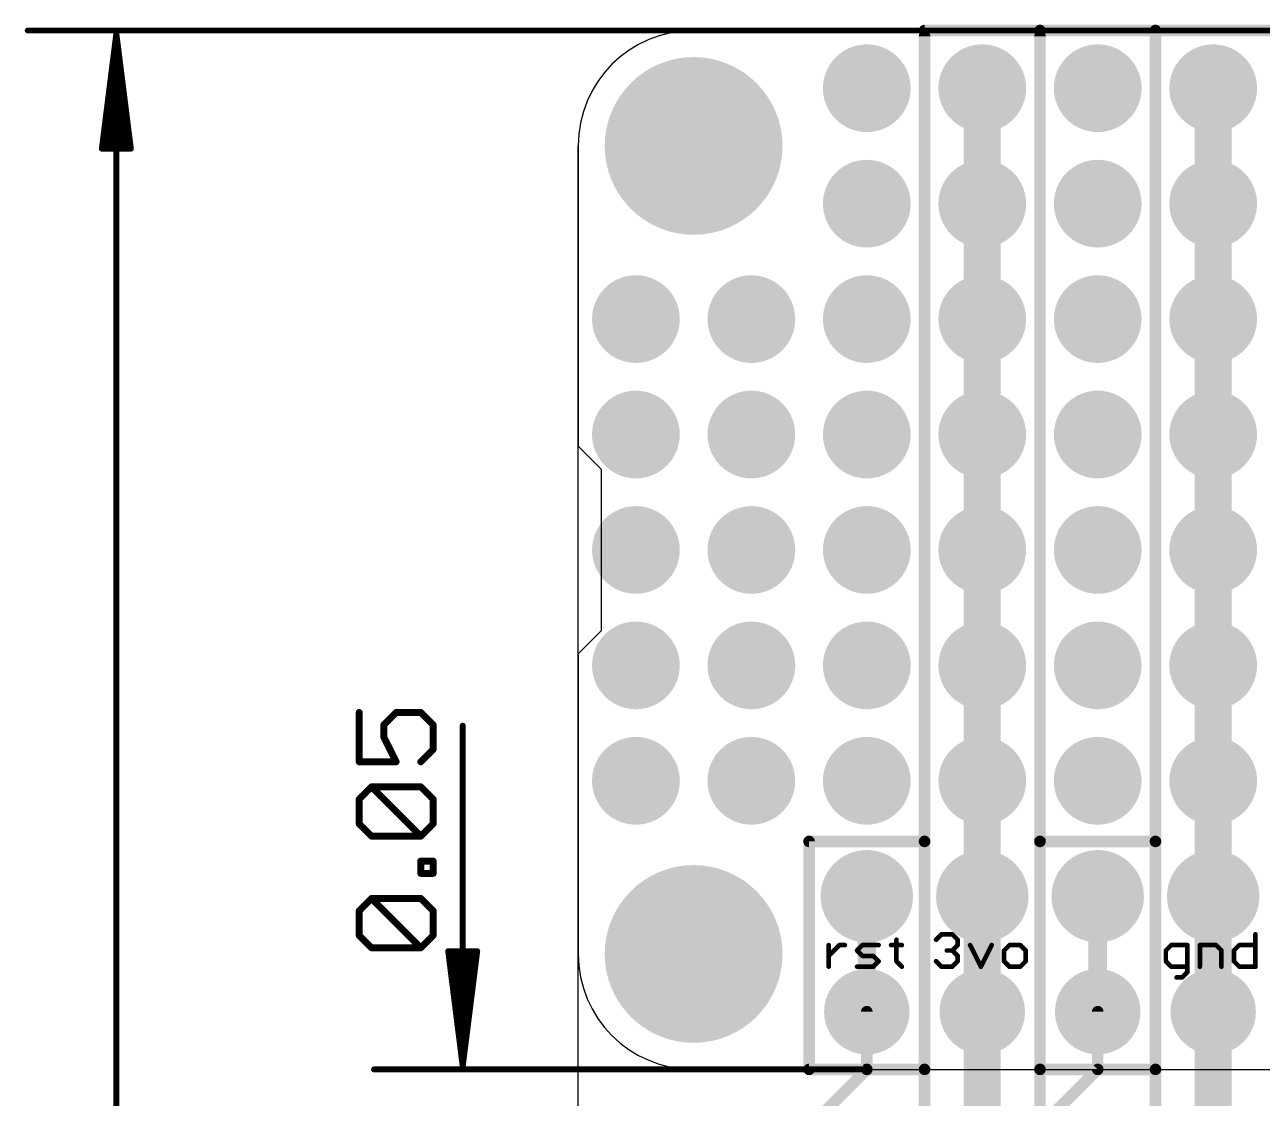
# Model space of a CAD drawing. Extents: x -12.5 to 56.6, y -12.2 to 71.2.
# Drawn here: x -12.17 to 15.05, y 47.62 to 71.25 of the extents above; entities that cross this region are included whole.
import ezdxf

# ---------------------------------------------------------------- set-up
doc = ezdxf.new("R2010")
doc.units = 0
for name, color, linetype in [('16', 132, 'CONTINUOUS'), ('17', 110, 'CONTINUOUS'), ('18', 110, 'CONTINUOUS'), ('20', 53, 'CONTINUOUS'), ('21', 40, 'CONTINUOUS'), ('30', 253, 'CONTINUOUS'), ('47', 253, 'CONTINUOUS')]:
    doc.layers.add(name, color=color, linetype=linetype)

# ---------------------------------------------------------------- blocks, each defined once
blk = doc.blocks.new('ROUNDP')
at = {"const_width": 0.5}
blk.add_lwpolyline([(0, -0.25, 1), (0, 0.25, 1), (0, -0.25)], format="xyb", dxfattribs=at)
blk = doc.blocks.new('ROUNDV')
at = {"const_width": 0.5}
blk.add_lwpolyline([(0, -0.25, 1), (0, 0.25, 1), (0, -0.25)], format="xyb", dxfattribs=at)

msp = doc.modelspace()

# ---------------------------------------------------------------- linework, layer by layer
at = {"layer": '16'}
for points, const_width in [([(8.89, 67.31), (8.89, 69.85)], 0.8128), ([(13.97, 67.31), (13.97, 69.85)], 0.8128), ([(8.89, 64.77), (8.89, 67.31)], 0.8128), ([(13.97, 64.77), (13.97, 67.31)], 0.8128), ([(8.89, 62.23), (8.89, 64.77)], 0.8128), ([(13.97, 62.23), (13.97, 64.77)], 0.8128), ([(8.89, 59.69), (8.89, 62.23)], 0.8128), ([(13.97, 59.69), (13.97, 62.23)], 0.8128), ([(8.89, 57.15), (8.89, 59.69)], 0.8128), ([(13.97, 57.15), (13.97, 59.69)], 0.8128), ([(8.89, 54.61), (8.89, 57.15)], 0.8128), ([(13.97, 54.61), (13.97, 57.15)], 0.8128), ([(8.89, 52.07), (8.89, 54.61)], 0.8128), ([(13.97, 52.07), (13.97, 54.61)], 0.8128), ([(6.35, 52.07), (6.35, 49.53)], 0.4064), ([(8.89, 52.07), (8.89, 49.53)], 0.8128), ([(11.43, 52.07), (11.43, 49.53)], 0.4064), ([(13.97, 52.07), (13.97, 49.53)], 0.8128), ([(8.89, 45.72), (8.89, 49.53)], 0.8128), ([(13.97, 49.53), (13.97, 45.72)], 0.8128), ([(6.35, 48.26), (6.35, 49.53)], 0.254), ([(11.43, 48.26), (11.43, 49.53)], 0.254), ([(5.08, 46.99), (6.35, 48.26)], 0.254), ([(10.16, 46.99), (11.43, 48.26)], 0.254)]:
    msp.add_lwpolyline(points, dxfattribs=dict(at, const_width=const_width))
for points, const_width in [([(9.0932, 69.85, 1), (8.6868, 69.85)], 0.4064), ([(14.1732, 69.85, 1), (13.7668, 69.85)], 0.4064), ([(9.0932, 67.31, 1), (8.6868, 67.31)], 0.4064), ([(14.1732, 67.31, 1), (13.7668, 67.31)], 0.4064), ([(8.6868, 67.31, 1), (9.0932, 67.31)], 0.4064), ([(13.7668, 67.31, 1), (14.1732, 67.31)], 0.4064), ([(9.0932, 64.77, 1), (8.6868, 64.77)], 0.4064), ([(14.1732, 64.77, 1), (13.7668, 64.77)], 0.4064), ([(8.6868, 64.77, 1), (9.0932, 64.77)], 0.4064), ([(13.7668, 64.77, 1), (14.1732, 64.77)], 0.4064), ([(9.0932, 62.23, 1), (8.6868, 62.23)], 0.4064), ([(14.1732, 62.23, 1), (13.7668, 62.23)], 0.4064), ([(8.6868, 62.23, 1), (9.0932, 62.23)], 0.4064), ([(13.7668, 62.23, 1), (14.1732, 62.23)], 0.4064), ([(9.0932, 59.69, 1), (8.6868, 59.69)], 0.4064), ([(14.1732, 59.69, 1), (13.7668, 59.69)], 0.4064), ([(8.6868, 59.69, 1), (9.0932, 59.69)], 0.4064), ([(13.7668, 59.69, 1), (14.1732, 59.69)], 0.4064), ([(9.0932, 57.15, 1), (8.6868, 57.15)], 0.4064), ([(14.1732, 57.15, 1), (13.7668, 57.15)], 0.4064), ([(8.6868, 57.15, 1), (9.0932, 57.15)], 0.4064), ([(13.7668, 57.15, 1), (14.1732, 57.15)], 0.4064), ([(9.0932, 54.61, 1), (8.6868, 54.61)], 0.4064), ([(14.1732, 54.61, 1), (13.7668, 54.61)], 0.4064), ([(8.6868, 54.61, 1), (9.0932, 54.61)], 0.4064), ([(13.7668, 54.61, 1), (14.1732, 54.61)], 0.4064), ([(6.4516, 52.07, 1), (6.2484, 52.07)], 0.2032), ([(9.0932, 52.07, 1), (8.6868, 52.07)], 0.4064), ([(8.6868, 52.07, 1), (9.0932, 52.07)], 0.4064), ([(11.5316, 52.07, 1), (11.3284, 52.07)], 0.2032), ([(14.1732, 52.07, 1), (13.7668, 52.07)], 0.4064), ([(13.7668, 52.07, 1), (14.1732, 52.07)], 0.4064), ([(9.0932, 49.53, 1), (8.6868, 49.53)], 0.4064), ([(14.1732, 49.53, 1), (13.7668, 49.53)], 0.4064), ([(6.2484, 49.53, 1), (6.4516, 49.53)], 0.2032), ([(6.4135, 49.53, 1), (6.2865, 49.53)], 0.127), ([(8.6868, 49.53, 1), (9.0932, 49.53)], 0.4064), ([(11.3284, 49.53, 1), (11.5316, 49.53)], 0.2032), ([(11.4935, 49.53, 1), (11.3665, 49.53)], 0.127), ([(13.7668, 49.53, 1), (14.1732, 49.53)], 0.4064), ([(6.2865, 48.26, 1), (6.4135, 48.26)], 0.127), ([(6.3949, 48.2151, 1), (6.3051, 48.3049)], 0.127), ([(11.3665, 48.26, 1), (11.4935, 48.26)], 0.127), ([(11.4749, 48.2151, 1), (11.3851, 48.3049)], 0.127)]:
    msp.add_lwpolyline(points, format="xyb", dxfattribs=dict(at, const_width=const_width))
at = {"layer": '20'}
for p, q in [((2.54, 71.12), (48.26, 71.12)), ((0, 2.54), (0, 68.58))]:
    msp.add_line(p, q, dxfattribs=at)
msp.add_arc((2.54, 68.58), 2.54, 90, 180, dxfattribs=at)
at = {"layer": '21'}
for p, q in [((48.26, 71.12), (2.54, 71.12)), ((0, 68.58), (0, 61.976)), ((0, 61.976), (0.508, 61.468)), ((0.508, 61.468), (0.508, 57.912)), ((0.508, 57.912), (0, 57.404)), ((0, 57.404), (0, 50.8)), ((2.54, 48.26), (48.26, 48.26))]:
    msp.add_line(p, q, dxfattribs=at)
for points, const_width in [([(7.62, 71.12), (46.228, 71.12)], 0.254), ([(7.62, 53.2765), (7.62, 70.993)], 0.254), ([(10.16, 53.2765), (10.16, 71.12)], 0.254), ([(10.16, 53.34), (10.16, 70.993)], 0.254), ([(12.7, 71.12), (12.7, 53.2765)], 0.254), ([(8.89, 68.834), (8.89, 68.199)], 0.8128), ([(13.97, 68.834), (13.97, 68.199)], 0.8128), ([(8.89, 66.294), (8.89, 65.659)], 0.8128), ([(13.97, 66.294), (13.97, 65.659)], 0.8128), ([(8.89, 63.754), (8.89, 63.119)], 0.8128), ([(13.97, 63.754), (13.97, 63.119)], 0.8128), ([(8.89, 61.214), (8.89, 60.579)], 0.8128), ([(13.97, 61.214), (13.97, 60.579)], 0.8128), ([(8.89, 58.674), (8.89, 58.039)], 0.8128), ([(13.97, 58.674), (13.97, 58.039)], 0.8128), ([(8.89, 56.134), (8.89, 55.499)], 0.8128), ([(13.97, 56.134), (13.97, 55.499)], 0.8128), ([(8.89, 53.594), (8.89, 52.959)], 0.8128), ([(13.97, 53.594), (13.97, 52.959)], 0.8128), ([(7.62, 53.2765), (5.08, 53.2765)], 0.254), ([(5.08, 53.2765), (5.08, 48.26)], 0.254), ([(7.62, 48.26), (7.62, 53.2765)], 0.254), ([(10.16, 48.26), (10.16, 53.2765)], 0.254), ([(12.7, 53.2765), (10.16, 53.2765)], 0.254), ([(12.7, 48.26), (12.7, 53.2765)], 0.254), ([(7.874, 51.1138), (7.9926, 51.2324)], 0.1016), ([(7.9926, 51.2324), (8.2299, 51.2324)], 0.1016), ([(8.2299, 51.2324), (8.3485, 51.1138)], 0.1016), ([(11.43, 51.054), (11.43, 50.419)], 0.4064), ([(14.9, 51.2324), (14.9, 50.5206)], 0.1016), ([(5.5118, 50.5206), (5.5118, 50.9951)], 0.1016), ([(5.5118, 50.7579), (5.7491, 50.9951)], 0.1016), ([(5.7491, 50.9951), (5.8677, 50.9951)], 0.1016), ([(6.1355, 50.8765), (6.2541, 50.9951)], 0.1016), ([(6.2541, 50.7579), (6.1355, 50.8765)], 0.1016), ([(6.2541, 50.9951), (6.61, 50.9951)], 0.1016), ([(6.8839, 50.9951), (7.1212, 50.9951)], 0.1016), ([(7.0025, 51.1138), (7.0025, 50.6392)], 0.1016), ([(8.2299, 50.8765), (8.1113, 50.8765)], 0.1016), ([(8.3485, 50.9951), (8.2299, 50.8765)], 0.1016), ([(8.2299, 50.8765), (8.3485, 50.7579)], 0.1016), ([(8.3485, 51.1138), (8.3485, 50.9951)], 0.1016), ([(8.6224, 50.9951), (8.8597, 50.5206)], 0.1016), ([(8.8597, 50.5206), (9.097, 50.9951)], 0.1016), ([(9.4895, 50.9951), (9.3708, 50.8765)], 0.1016), ([(9.3708, 50.8765), (9.3708, 50.6392)], 0.1016), ([(9.7267, 50.9951), (9.4895, 50.9951)], 0.1016), ([(9.8454, 50.8765), (9.7267, 50.9951)], 0.1016), ([(9.8454, 50.6392), (9.8454, 50.8765)], 0.1016), ([(13.0472, 50.9951), (12.9286, 50.8765)], 0.1016), ([(12.9286, 50.8765), (12.9286, 50.6392)], 0.1016), ([(13.4031, 50.9951), (13.0472, 50.9951)], 0.1016), ([(13.4031, 50.402), (13.4031, 50.9951)], 0.1016), ([(13.677, 50.5206), (13.677, 50.9951)], 0.1016), ([(13.677, 50.9951), (14.0329, 50.9951)], 0.1016), ([(14.0329, 50.9951), (14.1516, 50.8765)], 0.1016), ([(14.1516, 50.8765), (14.1516, 50.5206)], 0.1016), ([(14.4254, 50.8765), (14.5441, 50.9951)], 0.1016), ([(14.4254, 50.6392), (14.4254, 50.8765)], 0.1016), ([(14.5441, 50.9951), (14.9, 50.9951)], 0.1016), ([(6.4914, 50.7579), (6.2541, 50.7579)], 0.1016), ([(6.61, 50.6392), (6.4914, 50.7579)], 0.1016), ([(6.4914, 50.5206), (6.61, 50.6392)], 0.1016), ([(7.0025, 50.6392), (7.1212, 50.5206)], 0.1016), ([(7.9926, 50.5206), (7.874, 50.6392)], 0.1016), ([(8.3485, 50.6392), (8.2299, 50.5206)], 0.1016), ([(8.3485, 50.7579), (8.3485, 50.6392)], 0.1016), ([(9.3708, 50.6392), (9.4895, 50.5206)], 0.1016), ([(9.7267, 50.5206), (9.8454, 50.6392)], 0.1016), ([(12.9286, 50.6392), (13.0472, 50.5206)], 0.1016), ([(14.5441, 50.5206), (14.4254, 50.6392)], 0.1016), ([(6.1355, 50.5206), (6.4914, 50.5206)], 0.1016), ([(8.2299, 50.5206), (7.9926, 50.5206)], 0.1016), ([(9.4895, 50.5206), (9.7267, 50.5206)], 0.1016), ([(13.0472, 50.5206), (13.4031, 50.5206)], 0.1016), ([(13.2845, 50.2833), (13.4031, 50.402)], 0.1016), ([(14.9, 50.5206), (14.5441, 50.5206)], 0.1016), ([(13.1659, 50.2833), (13.2845, 50.2833)], 0.1016), ([(8.89, 48.26), (8.89, 46.99)], 0.8128), ([(13.97, 46.99), (13.97, 48.26)], 0.8128), ([(5.08, 48.26), (7.62, 48.26)], 0.254), ([(7.62, 29.1465), (7.62, 48.26)], 0.254), ([(10.16, 48.26), (10.16, 46.99)], 0.254), ([(10.16, 48.26), (12.7, 48.26)], 0.254), ([(12.7, 48.26), (12.7, 46.99)], 0.254)]:
    msp.add_lwpolyline(points, dxfattribs=dict(at, const_width=const_width))
for points, const_width in [([(7.62, 71.1835, 1), (7.62, 71.0565)], 0.127), ([(7.6835, 70.993, 1), (7.5565, 70.993)], 0.127), ([(10.2235, 71.12, 1), (10.0965, 71.12)], 0.127), ([(10.2235, 70.993, 1), (10.0965, 70.993)], 0.127), ([(12.7635, 71.12, 1), (12.6365, 71.12)], 0.127), ([(9.0932, 68.834, 1), (8.6868, 68.834)], 0.4064), ([(14.1732, 68.834, 1), (13.7668, 68.834)], 0.4064), ([(8.6868, 68.199, 1), (9.0932, 68.199)], 0.4064), ([(13.7668, 68.199, 1), (14.1732, 68.199)], 0.4064), ([(9.0932, 66.294, 1), (8.6868, 66.294)], 0.4064), ([(14.1732, 66.294, 1), (13.7668, 66.294)], 0.4064), ([(8.6868, 65.659, 1), (9.0932, 65.659)], 0.4064), ([(13.7668, 65.659, 1), (14.1732, 65.659)], 0.4064), ([(9.0932, 63.754, 1), (8.6868, 63.754)], 0.4064), ([(14.1732, 63.754, 1), (13.7668, 63.754)], 0.4064), ([(8.6868, 63.119, 1), (9.0932, 63.119)], 0.4064), ([(13.7668, 63.119, 1), (14.1732, 63.119)], 0.4064), ([(9.0932, 61.214, 1), (8.6868, 61.214)], 0.4064), ([(14.1732, 61.214, 1), (13.7668, 61.214)], 0.4064), ([(8.6868, 60.579, 1), (9.0932, 60.579)], 0.4064), ([(13.7668, 60.579, 1), (14.1732, 60.579)], 0.4064), ([(9.0932, 58.674, 1), (8.6868, 58.674)], 0.4064), ([(14.1732, 58.674, 1), (13.7668, 58.674)], 0.4064), ([(8.6868, 58.039, 1), (9.0932, 58.039)], 0.4064), ([(13.7668, 58.039, 1), (14.1732, 58.039)], 0.4064), ([(9.0932, 56.134, 1), (8.6868, 56.134)], 0.4064), ([(14.1732, 56.134, 1), (13.7668, 56.134)], 0.4064), ([(8.6868, 55.499, 1), (9.0932, 55.499)], 0.4064), ([(13.7668, 55.499, 1), (14.1732, 55.499)], 0.4064), ([(9.0932, 53.594, 1), (8.6868, 53.594)], 0.4064), ([(14.1732, 53.594, 1), (13.7668, 53.594)], 0.4064), ([(5.08, 53.34, 1), (5.08, 53.213)], 0.127), ([(5.1435, 53.2765, 1), (5.0165, 53.2765)], 0.127), ([(7.6835, 53.2765, 1), (7.5565, 53.2765)], 0.127), ([(7.62, 53.213, 1), (7.62, 53.34)], 0.127), ([(10.0965, 53.34, 1), (10.2235, 53.34)], 0.127), ([(10.2235, 53.2765, 1), (10.0965, 53.2765)], 0.127), ([(10.16, 53.34, 1), (10.16, 53.213)], 0.127), ([(12.7635, 53.2765, 1), (12.6365, 53.2765)], 0.127), ([(12.7, 53.213, 1), (12.7, 53.34)], 0.127), ([(7.5565, 53.2765, 1), (7.6835, 53.2765)], 0.127), ([(8.6868, 52.959, 1), (9.0932, 52.959)], 0.4064), ([(10.0965, 53.2765, 1), (10.2235, 53.2765)], 0.127), ([(12.6365, 53.2765, 1), (12.7635, 53.2765)], 0.127), ([(13.7668, 52.959, 1), (14.1732, 52.959)], 0.4064), ([(7.9926, 51.2578, 1), (7.9926, 51.207)], 0.0508), ([(8.0106, 51.2144, 1), (7.9747, 51.2504)], 0.0508), ([(8.2479, 51.2504, 1), (8.2119, 51.2144)], 0.0508), ([(8.2299, 51.207, 1), (8.2299, 51.2578)], 0.0508), ([(11.5316, 51.054, 1), (11.3284, 51.054)], 0.2032), ([(14.9254, 51.2324, 1), (14.8746, 51.2324)], 0.0508), ([(5.5372, 50.9951, 1), (5.4864, 50.9951)], 0.0508), ([(5.7491, 51.0205, 1), (5.7491, 50.9697)], 0.0508), ([(5.767, 50.9772, 1), (5.7311, 51.0131)], 0.0508), ([(5.8677, 50.9697, 1), (5.8677, 51.0205)], 0.0508), ([(6.1534, 50.8945, 1), (6.1175, 50.8585)], 0.0508), ([(6.1175, 50.8945, 1), (6.1534, 50.8585)], 0.0508), ([(6.2541, 51.0205, 1), (6.2541, 50.9697)], 0.0508), ([(6.2721, 50.9772, 1), (6.2362, 51.0131)], 0.0508), ([(6.61, 50.9697, 1), (6.61, 51.0205)], 0.0508), ([(6.8839, 51.0205, 1), (6.8839, 50.9697)], 0.0508), ([(7.0279, 51.1138, 1), (6.9771, 51.1138)], 0.0508), ([(7.1212, 50.9697, 1), (7.1212, 51.0205)], 0.0508), ([(7.856, 51.1317, 1), (7.892, 51.0958)], 0.0508), ([(8.1113, 50.9019, 1), (8.1113, 50.8511)], 0.0508), ([(8.2479, 50.8945, 1), (8.2119, 50.8585)], 0.0508), ([(8.2119, 50.8945, 1), (8.2479, 50.8585)], 0.0508), ([(8.2299, 50.8511, 1), (8.2299, 50.9019)], 0.0508), ([(8.3739, 51.1138, 1), (8.3231, 51.1138)], 0.0508), ([(8.3231, 50.9951, 1), (8.3739, 50.9951)], 0.0508), ([(8.3306, 51.0958, 1), (8.3665, 51.1317)], 0.0508), ([(8.3665, 50.9772, 1), (8.3306, 51.0131)], 0.0508), ([(8.6451, 51.0065, 1), (8.5997, 50.9838)], 0.0508), ([(9.1197, 50.9838, 1), (9.0742, 51.0065)], 0.0508), ([(9.3962, 50.8765, 1), (9.3454, 50.8765)], 0.0508), ([(9.3529, 50.8945, 1), (9.3888, 50.8585)], 0.0508), ([(9.4895, 51.0205, 1), (9.4895, 50.9697)], 0.0508), ([(9.5074, 50.9772, 1), (9.4715, 51.0131)], 0.0508), ([(9.7447, 51.0131, 1), (9.7088, 50.9772)], 0.0508), ([(9.7267, 50.9697, 1), (9.7267, 51.0205)], 0.0508), ([(9.8708, 50.8765, 1), (9.82, 50.8765)], 0.0508), ([(9.8274, 50.8585, 1), (9.8633, 50.8945)], 0.0508), ([(12.9106, 50.8945, 1), (12.9466, 50.8585)], 0.0508), ([(12.954, 50.8765, 1), (12.9032, 50.8765)], 0.0508), ([(13.0472, 51.0205, 1), (13.0472, 50.9697)], 0.0508), ([(13.0652, 50.9772, 1), (13.0293, 51.0131)], 0.0508), ([(13.4285, 50.9951, 1), (13.3777, 50.9951)], 0.0508), ([(13.4031, 50.9697, 1), (13.4031, 51.0205)], 0.0508), ([(13.7024, 50.9951, 1), (13.6516, 50.9951)], 0.0508), ([(13.677, 51.0205, 1), (13.677, 50.9697)], 0.0508), ([(14.0509, 51.0131, 1), (14.015, 50.9772)], 0.0508), ([(14.0329, 50.9697, 1), (14.0329, 51.0205)], 0.0508), ([(14.177, 50.8765, 1), (14.1262, 50.8765)], 0.0508), ([(14.1336, 50.8585, 1), (14.1695, 50.8945)], 0.0508), ([(14.4508, 50.8765, 1), (14.4, 50.8765)], 0.0508), ([(14.4075, 50.8945, 1), (14.4434, 50.8585)], 0.0508), ([(14.5441, 51.0205, 1), (14.5441, 50.9697)], 0.0508), ([(14.562, 50.9772, 1), (14.5261, 51.0131)], 0.0508), ([(14.9, 50.9697, 1), (14.9, 51.0205)], 0.0508), ([(5.4938, 50.7758, 1), (5.5298, 50.7399)], 0.0508), ([(6.2541, 50.7833, 1), (6.2541, 50.7325)], 0.0508), ([(6.2362, 50.7399, 1), (6.2721, 50.7758)], 0.0508), ([(6.5093, 50.7758, 1), (6.4734, 50.7399)], 0.0508), ([(6.4914, 50.7325, 1), (6.4914, 50.7833)], 0.0508), ([(6.628, 50.6213, 1), (6.5921, 50.6572)], 0.0508), ([(6.5921, 50.6213, 1), (6.628, 50.6572)], 0.0508), ([(6.9771, 50.6392, 1), (7.0279, 50.6392)], 0.0508), ([(7.0205, 50.6572, 1), (6.9846, 50.6213)], 0.0508), ([(7.892, 50.6572, 1), (7.856, 50.6213)], 0.0508), ([(8.3739, 50.7579, 1), (8.3231, 50.7579)], 0.0508), ([(8.3231, 50.6392, 1), (8.3739, 50.6392)], 0.0508), ([(8.3306, 50.7399, 1), (8.3665, 50.7758)], 0.0508), ([(8.3665, 50.6213, 1), (8.3306, 50.6572)], 0.0508), ([(9.3454, 50.6392, 1), (9.3962, 50.6392)], 0.0508), ([(9.3888, 50.6572, 1), (9.3529, 50.6213)], 0.0508), ([(9.82, 50.6392, 1), (9.8708, 50.6392)], 0.0508), ([(9.8633, 50.6213, 1), (9.8274, 50.6572)], 0.0508), ([(12.9466, 50.6572, 1), (12.9106, 50.6213)], 0.0508), ([(12.9032, 50.6392, 1), (12.954, 50.6392)], 0.0508), ([(14.4, 50.6392, 1), (14.4508, 50.6392)], 0.0508), ([(14.4434, 50.6572, 1), (14.4075, 50.6213)], 0.0508), ([(5.4864, 50.5206, 1), (5.5372, 50.5206)], 0.0508), ([(6.1355, 50.546, 1), (6.1355, 50.4952)], 0.0508), ([(6.4734, 50.5386, 1), (6.5093, 50.5026)], 0.0508), ([(6.4914, 50.4952, 1), (6.4914, 50.546)], 0.0508), ([(7.1032, 50.5026, 1), (7.1391, 50.5386)], 0.0508), ([(7.9926, 50.546, 1), (7.9926, 50.4952)], 0.0508), ([(7.9747, 50.5026, 1), (8.0106, 50.5386)], 0.0508), ([(8.2119, 50.5386, 1), (8.2479, 50.5026)], 0.0508), ([(8.2299, 50.4952, 1), (8.2299, 50.546)], 0.0508), ([(8.837, 50.532, 1), (8.8824, 50.5092)], 0.0508), ([(8.837, 50.5092, 1), (8.8824, 50.532)], 0.0508), ([(9.4895, 50.546, 1), (9.4895, 50.4952)], 0.0508), ([(9.4715, 50.5026, 1), (9.5074, 50.5386)], 0.0508), ([(9.7088, 50.5386, 1), (9.7447, 50.5026)], 0.0508), ([(9.7267, 50.4952, 1), (9.7267, 50.546)], 0.0508), ([(11.3284, 50.419, 1), (11.5316, 50.419)], 0.2032), ([(13.0472, 50.546, 1), (13.0472, 50.4952)], 0.0508), ([(13.0293, 50.5026, 1), (13.0652, 50.5386)], 0.0508), ([(13.3777, 50.402, 1), (13.4285, 50.402)], 0.0508), ([(13.4211, 50.384, 1), (13.3852, 50.4199)], 0.0508), ([(13.4031, 50.4952, 1), (13.4031, 50.546)], 0.0508), ([(13.6516, 50.5206, 1), (13.7024, 50.5206)], 0.0508), ([(14.1262, 50.5206, 1), (14.177, 50.5206)], 0.0508), ([(14.5441, 50.546, 1), (14.5441, 50.4952)], 0.0508), ([(14.5261, 50.5026, 1), (14.562, 50.5386)], 0.0508), ([(14.8746, 50.5206, 1), (14.9254, 50.5206)], 0.0508), ([(14.9, 50.4952, 1), (14.9, 50.546)], 0.0508), ([(13.1659, 50.3087, 1), (13.1659, 50.2579)], 0.0508), ([(13.2665, 50.3013, 1), (13.3025, 50.2654)], 0.0508), ([(13.2845, 50.2579, 1), (13.2845, 50.3087)], 0.0508), ([(9.0932, 48.26, 1), (8.6868, 48.26)], 0.4064), ([(14.1732, 48.26, 1), (13.7668, 48.26)], 0.4064), ([(5.08, 48.3235, 1), (5.08, 48.1965)], 0.127), ([(5.0165, 48.26, 1), (5.1435, 48.26)], 0.127), ([(7.6835, 48.26, 1), (7.5565, 48.26)], 0.127), ([(7.5565, 48.26, 1), (7.6835, 48.26)], 0.127), ([(7.62, 48.1965, 1), (7.62, 48.3235)], 0.127), ([(10.2235, 48.26, 1), (10.0965, 48.26)], 0.127), ([(10.16, 48.3235, 1), (10.16, 48.1965)], 0.127), ([(10.0965, 48.26, 1), (10.2235, 48.26)], 0.127), ([(12.7635, 48.26, 1), (12.6365, 48.26)], 0.127), ([(12.6365, 48.26, 1), (12.7635, 48.26)], 0.127), ([(12.7, 48.1965, 1), (12.7, 48.3235)], 0.127)]:
    msp.add_lwpolyline(points, format="xyb", dxfattribs=dict(at, const_width=const_width))
for centre, start, end in [((2.54, 68.58), 90, 180), ((2.54, 50.8), 180, 270)]:
    msp.add_arc(centre, 2.54, start, end, dxfattribs=at)
at = {"layer": '30'}
for points, const_width in [([(8.89, 70.104), (8.89, 25.527)], 0.8128), ([(13.97, 25.4), (13.97, 69.977)], 0.8128), ([(6.35, 52.197), (6.223, 52.197)], 0.4064), ([(6.35, 49.403), (6.35, 52.197)], 0.4064), ([(11.43, 49.403), (11.43, 52.197)], 0.4064)]:
    msp.add_lwpolyline(points, dxfattribs=dict(at, const_width=const_width))
for points, const_width in [([(9.0932, 70.104, 1), (8.6868, 70.104)], 0.4064), ([(14.1732, 69.977, 1), (13.7668, 69.977)], 0.4064), ([(6.223, 52.2986, 1), (6.223, 52.0954)], 0.2032), ([(6.4516, 52.197, 1), (6.2484, 52.197)], 0.2032), ([(6.35, 52.0954, 1), (6.35, 52.2986)], 0.2032), ([(11.5316, 52.197, 1), (11.3284, 52.197)], 0.2032), ([(6.2484, 49.403, 1), (6.4516, 49.403)], 0.2032), ([(11.3284, 49.403, 1), (11.5316, 49.403)], 0.2032)]:
    msp.add_lwpolyline(points, format="xyb", dxfattribs=dict(at, const_width=const_width))
at = {"layer": '47'}
for points, const_width in [([(27.94, 71.12), (-12.11, 71.12)], 0.13), ([(-10.16, 71.055), (-10.4792, 68.52)], 0.13), ([(-10.16, 71.055), (-10.42, 68.52)], 0.13), ([(-10.16, 71.055), (-10.29, 68.52)], 0.13), ([(-10.16, 0.065), (-10.16, 71.055)], 0.13), ([(-9.8408, 68.52), (-10.16, 71.055)], 0.13), ([(-10.03, 68.52), (-10.16, 71.055)], 0.13), ([(-9.9, 68.52), (-10.16, 71.055)], 0.13), ([(-10.4792, 68.52), (-9.8408, 68.52)], 0.13), ([(-4.8177, 56.1138), (-4.8177, 55.0291)], 0.1524), ([(-4.2754, 55.8426), (-4.0042, 56.1138)], 0.1524), ([(-4.0042, 56.1138), (-3.4619, 56.1138)], 0.1524), ([(-3.4619, 56.1138), (-3.1907, 55.8426)], 0.1524), ([(-4.2754, 55.5714), (-4.2754, 55.8426)], 0.1524), ([(-3.1907, 55.8426), (-3.1907, 55.3003)], 0.1524), ([(-2.54, 48.325), (-2.54, 55.8228)], 0.13), ([(-4.0042, 55.0291), (-4.2754, 55.5714)], 0.1524), ([(-3.1907, 55.3003), (-3.4619, 55.0291)], 0.1524), ([(-4.8177, 55.0291), (-4.0042, 55.0291)], 0.1524), ([(-4.8177, 54.2054), (-4.5465, 54.4766)], 0.1524), ([(-4.5465, 54.4766), (-3.4619, 54.4766)], 0.1524), ([(-3.4619, 53.3919), (-4.5465, 54.4766)], 0.1524), ([(-3.4619, 54.4766), (-3.1907, 54.2054)], 0.1524), ([(-4.8177, 53.6631), (-4.8177, 54.2054)], 0.1524), ([(-3.1907, 54.2054), (-3.1907, 53.6631)], 0.1524), ([(-4.5465, 53.3919), (-4.8177, 53.6631)], 0.1524), ([(-3.1907, 53.6631), (-3.4619, 53.3919)], 0.1524), ([(-3.4619, 53.3919), (-4.5465, 53.3919)], 0.1524), ([(-3.4619, 52.5734), (-3.4619, 52.8445)], 0.1524), ([(-3.4619, 52.8445), (-3.1907, 52.8445)], 0.1524), ([(-3.1907, 52.8445), (-3.1907, 52.5734)], 0.1524), ([(-3.1907, 52.5734), (-3.4619, 52.5734)], 0.1524), ([(-4.8177, 51.7497), (-4.5465, 52.0209)], 0.1524), ([(-4.5465, 52.0209), (-3.4619, 52.0209)], 0.1524), ([(-3.4619, 50.9362), (-4.5465, 52.0209)], 0.1524), ([(-3.4619, 52.0209), (-3.1907, 51.7497)], 0.1524), ([(-4.8177, 51.2074), (-4.8177, 51.7497)], 0.1524), ([(-3.1907, 51.7497), (-3.1907, 51.2074)], 0.1524), ([(-4.5465, 50.9362), (-4.8177, 51.2074)], 0.1524), ([(-3.1907, 51.2074), (-3.4619, 50.9362)], 0.1524), ([(-3.4619, 50.9362), (-4.5465, 50.9362)], 0.1524), ([(-2.54, 48.325), (-2.8592, 50.86)], 0.13), ([(-2.8592, 50.86), (-2.2208, 50.86)], 0.13), ([(-2.54, 48.325), (-2.8, 50.86)], 0.13), ([(-2.54, 48.325), (-2.67, 50.86)], 0.13), ([(-2.2208, 50.86), (-2.54, 48.325)], 0.13), ([(-2.41, 50.86), (-2.54, 48.325)], 0.13), ([(-2.28, 50.86), (-2.54, 48.325)], 0.13), ([(6.35, 48.26), (-4.49, 48.26)], 0.13)]:
    msp.add_lwpolyline(points, dxfattribs=dict(at, const_width=const_width))
for points, const_width in [([(-12.11, 71.1525, 1), (-12.11, 71.0875)], 0.065), ([(-10.1275, 71.055, 1), (-10.1925, 71.055)], 0.065), ([(-10.1278, 71.0591, 1), (-10.1922, 71.0509)], 0.065), ([(-10.1275, 71.0533, 1), (-10.1925, 71.0567)], 0.065), ([(-10.1275, 71.0567, 1), (-10.1925, 71.0533)], 0.065), ([(-10.1277, 71.0583, 1), (-10.1923, 71.0517)], 0.065), ([(-10.1277, 71.0517, 1), (-10.1923, 71.0583)], 0.065), ([(-10.1278, 71.0509, 1), (-10.1922, 71.0591)], 0.065), ([(-10.5115, 68.5241, 1), (-10.447, 68.5159)], 0.065), ([(-10.4792, 68.5525, 1), (-10.4792, 68.4875)], 0.065), ([(-10.4523, 68.5233, 1), (-10.3877, 68.5167)], 0.065), ([(-10.3225, 68.5217, 1), (-10.2575, 68.5183)], 0.065), ([(-10.0625, 68.5183, 1), (-9.9975, 68.5217)], 0.065), ([(-9.9323, 68.5167, 1), (-9.8677, 68.5233)], 0.065), ([(-9.873, 68.5159, 1), (-9.8085, 68.5241)], 0.065), ([(-9.8408, 68.4875, 1), (-9.8408, 68.5525)], 0.065), ([(-4.7796, 56.1138, 1), (-4.8558, 56.1138)], 0.0762), ([(-4.0042, 56.1519, 1), (-4.0042, 56.0757)], 0.0762), ([(-3.9773, 56.0868, 1), (-4.0311, 56.1407)], 0.0762), ([(-3.4349, 56.1407, 1), (-3.4888, 56.0868)], 0.0762), ([(-3.4619, 56.0757, 1), (-3.4619, 56.1519)], 0.0762), ([(-4.2373, 55.8426, 1), (-4.3135, 55.8426)], 0.0762), ([(-4.3023, 55.8695, 1), (-4.2484, 55.8156)], 0.0762), ([(-3.1526, 55.8426, 1), (-3.2288, 55.8426)], 0.0762), ([(-3.2176, 55.8156, 1), (-3.1638, 55.8695)], 0.0762), ([(-2.5075, 55.8228, 1), (-2.5725, 55.8228)], 0.065), ([(-4.3135, 55.5714, 1), (-4.2373, 55.5714)], 0.0762), ([(-4.2413, 55.5885, 1), (-4.3094, 55.5544)], 0.0762), ([(-3.2288, 55.3003, 1), (-3.1526, 55.3003)], 0.0762), ([(-3.1638, 55.2733, 1), (-3.2176, 55.3272)], 0.0762), ([(-4.8177, 55.0672, 1), (-4.8177, 54.991)], 0.0762), ([(-4.8558, 55.0291, 1), (-4.7796, 55.0291)], 0.0762), ([(-4.0383, 55.0121, 1), (-3.9701, 55.0461)], 0.0762), ([(-4.0042, 54.991, 1), (-4.0042, 55.0672)], 0.0762), ([(-3.4888, 55.056, 1), (-3.4349, 55.0021)], 0.0762), ([(-4.5465, 54.5147, 1), (-4.5465, 54.4385)], 0.0762), ([(-4.5196, 54.5035, 1), (-4.5735, 54.4497)], 0.0762), ([(-4.5196, 54.4497, 1), (-4.5735, 54.5035)], 0.0762), ([(-3.4349, 54.5035, 1), (-3.4888, 54.4497)], 0.0762), ([(-3.4619, 54.4385, 1), (-3.4619, 54.5147)], 0.0762), ([(-4.7796, 54.2054, 1), (-4.8558, 54.2054)], 0.0762), ([(-4.8446, 54.2324, 1), (-4.7907, 54.1785)], 0.0762), ([(-3.1526, 54.2054, 1), (-3.2288, 54.2054)], 0.0762), ([(-3.2176, 54.1785, 1), (-3.1638, 54.2324)], 0.0762), ([(-4.8558, 53.6631, 1), (-4.7796, 53.6631)], 0.0762), ([(-4.7907, 53.69, 1), (-4.8446, 53.6362)], 0.0762), ([(-3.2288, 53.6631, 1), (-3.1526, 53.6631)], 0.0762), ([(-3.1638, 53.6362, 1), (-3.2176, 53.69)], 0.0762), ([(-4.5465, 53.43, 1), (-4.5465, 53.3538)], 0.0762), ([(-4.5735, 53.365, 1), (-4.5196, 53.4189)], 0.0762), ([(-3.4888, 53.4189, 1), (-3.4349, 53.365)], 0.0762), ([(-3.4888, 53.365, 1), (-3.4349, 53.4189)], 0.0762), ([(-3.4619, 53.3538, 1), (-3.4619, 53.43)], 0.0762), ([(-3.4238, 52.8445, 1), (-3.5, 52.8445)], 0.0762), ([(-3.4619, 52.8826, 1), (-3.4619, 52.8064)], 0.0762), ([(-3.1526, 52.8445, 1), (-3.2288, 52.8445)], 0.0762), ([(-3.1907, 52.8064, 1), (-3.1907, 52.8826)], 0.0762), ([(-3.4619, 52.6115, 1), (-3.4619, 52.5353)], 0.0762), ([(-3.5, 52.5734, 1), (-3.4238, 52.5734)], 0.0762), ([(-3.2288, 52.5734, 1), (-3.1526, 52.5734)], 0.0762), ([(-3.1907, 52.5353, 1), (-3.1907, 52.6115)], 0.0762), ([(-4.5196, 52.0478, 1), (-4.5735, 51.9939)], 0.0762), ([(-4.5465, 52.059, 1), (-4.5465, 51.9828)], 0.0762), ([(-4.5196, 51.9939, 1), (-4.5735, 52.0478)], 0.0762), ([(-3.4349, 52.0478, 1), (-3.4888, 51.9939)], 0.0762), ([(-3.4619, 51.9828, 1), (-3.4619, 52.059)], 0.0762), ([(-4.7796, 51.7497, 1), (-4.8558, 51.7497)], 0.0762), ([(-4.8446, 51.7766, 1), (-4.7907, 51.7228)], 0.0762), ([(-3.1526, 51.7497, 1), (-3.2288, 51.7497)], 0.0762), ([(-3.2176, 51.7228, 1), (-3.1638, 51.7766)], 0.0762), ([(-4.7907, 51.2343, 1), (-4.8446, 51.1804)], 0.0762), ([(-4.8558, 51.2074, 1), (-4.7796, 51.2074)], 0.0762), ([(-3.2288, 51.2074, 1), (-3.1526, 51.2074)], 0.0762), ([(-3.1638, 51.1804, 1), (-3.2176, 51.2343)], 0.0762), ([(-4.5465, 50.9743, 1), (-4.5465, 50.8981)], 0.0762), ([(-4.5735, 50.9093, 1), (-4.5196, 50.9631)], 0.0762), ([(-3.4888, 50.9631, 1), (-3.4349, 50.9093)], 0.0762), ([(-3.4888, 50.9093, 1), (-3.4349, 50.9631)], 0.0762), ([(-3.4619, 50.8981, 1), (-3.4619, 50.9743)], 0.0762), ([(-2.827, 50.8641, 1), (-2.8915, 50.8559)], 0.065), ([(-2.8592, 50.8925, 1), (-2.8592, 50.8275)], 0.065), ([(-2.7677, 50.8633, 1), (-2.8323, 50.8567)], 0.065), ([(-2.6375, 50.8617, 1), (-2.7025, 50.8583)], 0.065), ([(-2.3775, 50.8583, 1), (-2.4425, 50.8617)], 0.065), ([(-2.2477, 50.8567, 1), (-2.3123, 50.8633)], 0.065), ([(-2.1885, 50.8559, 1), (-2.253, 50.8641)], 0.065), ([(-2.2208, 50.8275, 1), (-2.2208, 50.8925)], 0.065), ([(-4.49, 48.2925, 1), (-4.49, 48.2275)], 0.065), ([(-2.5722, 48.3291, 1), (-2.5078, 48.3209)], 0.065), ([(-2.5723, 48.3283, 1), (-2.5077, 48.3217)], 0.065), ([(-2.5725, 48.3233, 1), (-2.5075, 48.3267)], 0.065), ([(-2.5725, 48.3267, 1), (-2.5075, 48.3233)], 0.065), ([(-2.5725, 48.325, 1), (-2.5075, 48.325)], 0.065), ([(-2.5723, 48.3217, 1), (-2.5077, 48.3283)], 0.065), ([(-2.5722, 48.3209, 1), (-2.5078, 48.3291)], 0.065), ([(6.35, 48.2275, 1), (6.35, 48.2925)], 0.065)]:
    msp.add_lwpolyline(points, format="xyb", dxfattribs=dict(at, const_width=const_width))

# ---------------------------------------------------------------- block references
at = {"layer": '17'}
for p, xscale, yscale in [((2.54, 68.58), 3.81, 3.81), ((2.54, 68.58), 3.81, 3.81), ((2.54, 50.8), 3.81, 3.81), ((2.54, 50.8), 3.81, 3.81), ((6.35, 49.53), 1.778, 1.778), ((6.35, 49.53), 1.778, 1.778), ((8.89, 49.53), 1.778, 1.778), ((8.89, 49.53), 1.778, 1.778), ((11.43, 49.53), 1.778, 1.778), ((11.43, 49.53), 1.778, 1.778), ((13.97, 49.53), 1.778, 1.778), ((13.97, 49.53), 1.778, 1.778)]:
    msp.add_blockref('ROUNDP', p, dxfattribs=dict(at, xscale=xscale, yscale=yscale))
at = {"layer": '17', "xscale": 1.9304, "yscale": 1.9304, "rotation": 270}
for p in [(6.35, 52.07), (6.35, 52.07), (8.89, 52.07), (8.89, 52.07), (11.43, 52.07), (11.43, 52.07), (13.97, 52.07), (13.97, 52.07)]:
    msp.add_blockref('ROUNDP', p, dxfattribs=at)
at = {"layer": '18', "xscale": 1.9304, "yscale": 1.9304}
for p in [(6.35, 69.85), (6.35, 69.85), (8.89, 69.85), (8.89, 69.85), (11.43, 69.85), (11.43, 69.85), (13.97, 69.85), (13.97, 69.85), (6.35, 67.31), (6.35, 67.31), (8.89, 67.31), (8.89, 67.31), (11.43, 67.31), (11.43, 67.31), (13.97, 67.31), (13.97, 67.31), (1.27, 64.77), (1.27, 64.77), (3.81, 64.77), (3.81, 64.77), (6.35, 64.77), (6.35, 64.77), (8.89, 64.77), (8.89, 64.77), (11.43, 64.77), (11.43, 64.77), (13.97, 64.77), (13.97, 64.77), (1.27, 62.23), (1.27, 62.23), (3.81, 62.23), (3.81, 62.23), (6.35, 62.23), (6.35, 62.23), (8.89, 62.23), (8.89, 62.23), (11.43, 62.23), (11.43, 62.23), (13.97, 62.23), (13.97, 62.23), (1.27, 59.69), (1.27, 59.69), (3.81, 59.69), (3.81, 59.69), (6.35, 59.69), (6.35, 59.69), (8.89, 59.69), (8.89, 59.69), (11.43, 59.69), (11.43, 59.69), (13.97, 59.69), (13.97, 59.69), (1.27, 57.15), (1.27, 57.15), (3.81, 57.15), (3.81, 57.15), (6.35, 57.15), (6.35, 57.15), (8.89, 57.15), (8.89, 57.15), (11.43, 57.15), (11.43, 57.15), (13.97, 57.15), (13.97, 57.15), (1.27, 54.61), (1.27, 54.61), (3.81, 54.61), (3.81, 54.61), (6.35, 54.61), (6.35, 54.61), (8.89, 54.61), (8.89, 54.61), (11.43, 54.61), (11.43, 54.61), (13.97, 54.61), (13.97, 54.61)]:
    msp.add_blockref('ROUNDV', p, dxfattribs=at)
at = {"layer": '30'}
for p, xscale, yscale in [((2.54, 68.58), 3.9116, 3.9116), ((2.54, 50.8), 3.9116, 3.9116), ((6.35, 49.53), 1.8796, 1.8796), ((8.89, 49.53), 1.8796, 1.8796), ((11.43, 49.53), 1.8796, 1.8796), ((13.97, 49.53), 1.8796, 1.8796)]:
    msp.add_blockref('ROUNDP', p, dxfattribs=dict(at, xscale=xscale, yscale=yscale))
at = {"layer": '30', "xscale": 2.032, "yscale": 2.032, "rotation": 270}
for p in [(6.35, 52.07), (8.89, 52.07), (11.43, 52.07), (13.97, 52.07)]:
    msp.add_blockref('ROUNDP', p, dxfattribs=at)

doc.saveas('drawing.dxf')
